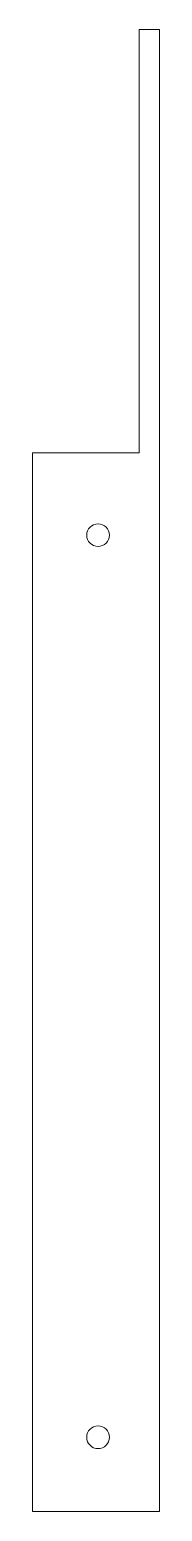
# Model space of a CAD drawing. Header units: inches. Extents: x -0.78 to 0, y 0 to 9.
import ezdxf

# ---------------------------------------------------------------- set-up
doc = ezdxf.new("R2010")
doc.units = ezdxf.units.IN
doc.header["$MEASUREMENT"] = 0

msp = doc.modelspace()

# ---------------------------------------------------------------- linework, layer by layer
at = {"color": 7, "linetype": 'Continuous', "lineweight": 15}
for p, q in [((-0.125, 9), (0, 9)), ((-0.125, 9), (-0.125, 6.43)), ((0, 9), (0, 0)), ((-0.125, 6.43), (-0.775, 6.43)), ((-0.775, 6.43), (-0.775, 0)), ((0, 0), (-0.775, 0))]:
    msp.add_line(p, q, dxfattribs=at)
for centre in [(-0.375, 5.9293), (-0.375, 0.45)]:
    msp.add_circle(centre, 0.069, dxfattribs=at)

doc.saveas('drawing.dxf')
